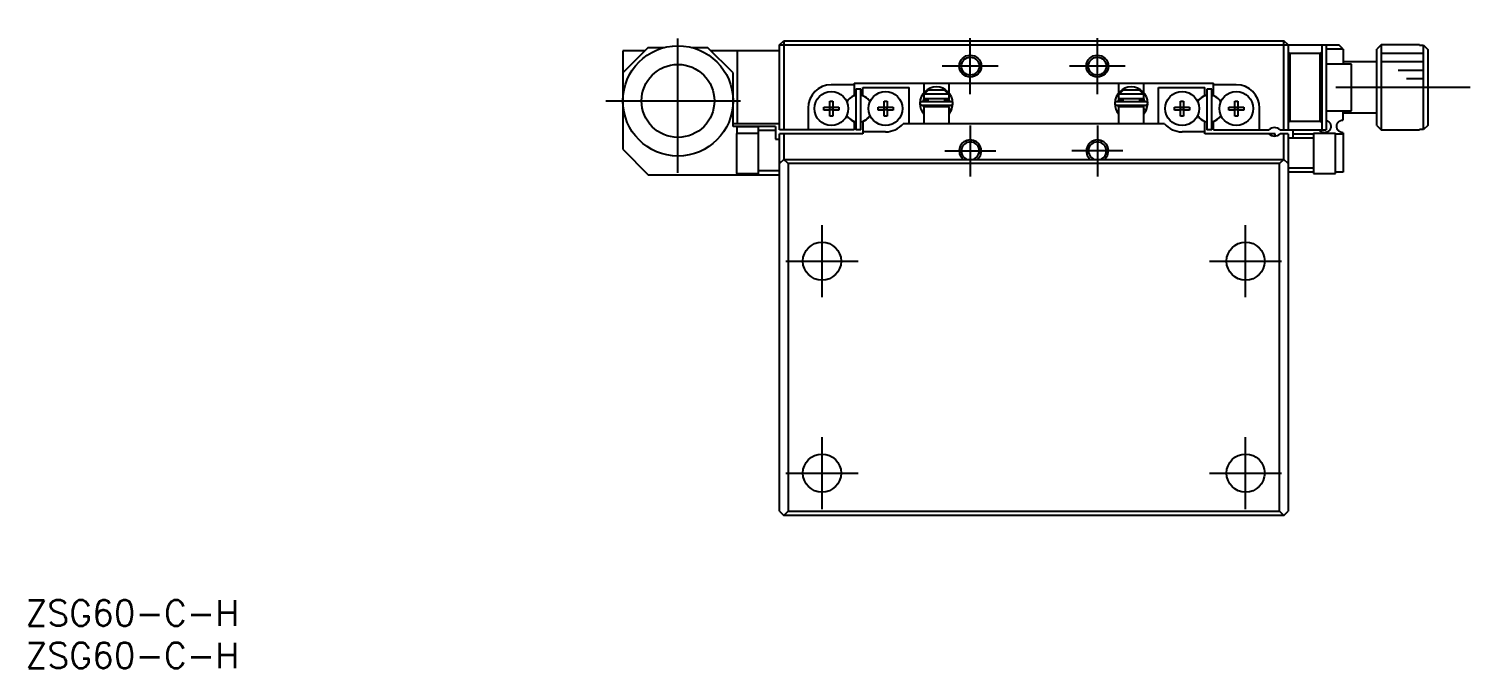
# Model space of a CAD drawing. Extents: x 0 to 346, y -8 to 238.
# Drawn here: x 0.4 to 170.5, y -8 to 67.4 of the extents above; entities that cross this region are included whole.
import ezdxf

# ---------------------------------------------------------------- set-up
doc = ezdxf.new("R2010")
doc.units = 0
doc.header["$LTSCALE"] = 0.5
doc.linetypes.add('CENTER', pattern=[50.8, 31.75, -6.35, 6.35, -6.35])
for name, color, linetype in [('MSM_CENTER', 1, 'CENTER'), ('MSM_CONTINUOUS', 7, 'CONTINUOUS'), ('MSM_NARROW', 5, 'CONTINUOUS'), ('MSM_PART_NUMBER', 7, 'CONTINUOUS')]:
    doc.layers.add(name, color=color, linetype=linetype)
doc.styles.get("Standard").update_dxf_attribs({"font": 'txt.shx', "height": 3, "bigfont": 'bigfont.shx'})

# ---------------------------------------------------------------- blocks, each defined once
blk = doc.blocks.new('*U2')
at = {"layer": 'MSM_PART_NUMBER'}
blk.add_text('ZSG60-C-H', height=3, dxfattribs=at).set_placement((0, -3))
blk = doc.blocks.new('*U3')
at = {"layer": 'MSM_PART_NUMBER'}
blk.add_text('ZSG60-C-H', height=3, dxfattribs=at).set_placement((0, -8))

msp = doc.modelspace()

# ---------------------------------------------------------------- linework, layer by layer
at = {"layer": 'MSM_CENTER'}
for p, q in [((77, 50.400001), (77, 67.399999)), ((111.499999, 59.7), (111.499999, 66.3)), ((126.5, 59.7), (126.5, 66.3)), ((114.799999, 63.000001), (108.199999, 63.000001)), ((129.8, 63.000001), (123.2, 63.000001)), ((170.5, 60.5), (154.5, 60.5)), ((68.500001, 58.9), (85.499999, 58.9)), ((111.5, 56.000002), (111.5, 49.999998)), ((126.5, 56.000002), (126.5, 49.999998)), ((108.499999, 53), (114.500001, 53)), ((129.500001, 53), (123.499999, 53)), ((94, 35.75), (94, 44.25)), ((144, 35.75), (144, 44.25)), ((89.75, 40), (98.25, 40)), ((139.75, 40), (148.25, 40)), ((94, 10.75), (94, 19.25)), ((144, 10.75), (144, 19.25)), ((89.75, 15), (98.25, 15)), ((139.75, 15), (148.25, 15))]:
    msp.add_line(p, q, dxfattribs=at)
at = {"layer": 'MSM_CONTINUOUS'}
for p, q in [((73.5, 65.2), (70.5, 62.2)), ((73.1, 64.8), (70.5, 64.8)), ((70.5, 64.8), (70.5, 53.2)), ((73.5, 65.2), (75.400004, 65.2)), ((78.599996, 65.2), (80.5, 65.2)), ((83.5, 62.2), (80.5, 65.2)), ((89, 64.8), (80.9, 64.8)), ((84, 64.8), (84, 56.2)), ((89, 65.5), (89.5, 66)), ((89, 55.5), (89, 65.5)), ((89, 65.5), (155, 65.5)), ((89.5, 66), (89.5, 55.5)), ((89.5, 66), (148.5, 66)), ((148.5, 55.5), (148.5, 66)), ((149, 65.5), (148.5, 66)), ((149, 65.5), (149, 55.5)), ((149, 64.7), (149.2, 64.5)), ((152.8, 64.5), (153, 64.7)), ((153, 65.5), (153, 55.5)), ((153.5, 65.5), (153.5, 55.5)), ((155.5, 65), (153.5, 65)), ((155.5, 65), (155, 65.5)), ((155.5, 65), (155.5, 63.25)), ((160, 65.5), (159.5, 65)), ((159.5, 56), (159.5, 65)), ((160, 65.5), (160, 55.5)), ((164.5, 65.5), (160, 65.5)), ((164.5, 65.5), (164.5, 65.483974)), ((164.5, 65.483974), (165, 65.483974)), ((165, 55.516026), (165, 65.483974)), ((165, 65.483974), (165.5, 64.982187)), ((165.5, 64.982187), (165.5, 56.017813)), ((149.2, 64.5), (149.2, 56.5)), ((152.8, 64.5), (149.2, 64.5)), ((152.8, 56.5), (152.8, 64.5)), ((156.5, 63.25), (153.5, 63.25)), ((159.5, 63.5), (155.5, 63.5)), ((156.5, 57.75), (156.5, 63.25)), ((83.5, 55.9), (83.5, 62.2)), ((97.8, 60.8), (95.1, 60.8)), ((97.8, 59.550806), (97.539905, 59.40064)), ((97.8, 61), (140.2, 61)), ((97.8, 61), (97.8, 59.550806)), ((98, 60.3), (98, 55.5)), ((98.6, 60.3), (98, 60.3)), ((98.6, 55.5), (98.6, 60.3)), ((98.8, 59.550806), (98.8, 60.5)), ((98.8, 60.5), (104.3, 60.5)), ((98.8, 59.550806), (99.060095, 59.40064)), ((104.3, 56.2), (104.3, 60.5)), ((106, 61), (106, 59.836425)), ((109, 59.7), (106, 59.7)), ((106, 59.7), (106, 59.2)), ((106.057999, 59.7), (106.587145, 60.2)), ((106.5799, 60.2), (108.4201, 60.2)), ((108.4201, 60.2), (108.949247, 59.7)), ((109, 59.836569), (109, 61)), ((109, 59.836059), (109, 59.836174)), ((109, 59.2), (109, 59.7)), ((129, 61), (129, 59.836425)), ((132, 59.7), (129, 59.7)), ((129, 59.7), (129, 59.2)), ((129.057999, 59.7), (129.587145, 60.2)), ((129.5799, 60.2), (131.4201, 60.2)), ((131.4201, 60.2), (131.949247, 59.7)), ((132, 59.836569), (132, 61)), ((132, 59.836059), (132, 59.836174)), ((132, 59.2), (132, 59.7)), ((133.7, 56.2), (133.7, 60.5)), ((133.7, 60.5), (139.2, 60.5)), ((139.2, 59.550806), (138.939905, 59.40064)), ((139.2, 59.550806), (139.2, 60.5)), ((139.4, 60.3), (139.4, 55.5)), ((140, 60.3), (139.4, 60.3)), ((140, 55.5), (140, 60.3)), ((140.2, 59.550806), (140.2, 61)), ((142.9, 60.8), (140.2, 60.8)), ((140.2, 59.550806), (140.460095, 59.40064)), ((92.35, 58.05), (92.35, 55.5)), ((94.213639, 58.18), (94.92, 58.18)), ((94.213639, 57.82), (94.213639, 58.18)), ((94.92, 58.886361), (95.28, 58.886361)), ((94.92, 58.18), (94.92, 58.886361)), ((94.930372, 58.169628), (94.92, 58.18)), ((94.930372, 58.169628), (95.269628, 58.169628)), ((94.930372, 57.830372), (94.930372, 58.169628)), ((95.269628, 58.169628), (95.28, 58.18)), ((95.269628, 58.169628), (95.269628, 57.830372)), ((95.28, 58.886361), (95.28, 58.18)), ((95.28, 58.18), (95.986361, 58.18)), ((95.986361, 58.18), (95.986361, 57.82)), ((100.613639, 57.82), (100.613639, 58.18)), ((100.613639, 58.18), (101.32, 58.18)), ((101.32, 58.886361), (101.68, 58.886361)), ((101.32, 58.18), (101.32, 58.886361)), ((101.330372, 58.169628), (101.32, 58.18)), ((101.330372, 58.169628), (101.669628, 58.169628)), ((101.330372, 57.830372), (101.330372, 58.169628)), ((101.669628, 58.169628), (101.68, 58.18)), ((101.669628, 58.169628), (101.669628, 57.830372)), ((101.68, 58.886361), (101.68, 58.18)), ((101.68, 58.18), (102.386361, 58.18)), ((102.386361, 58.18), (102.386361, 57.82)), ((105.689561, 57.894257), (105.689862, 57.893329)), ((105.689862, 57.893329), (105.690327, 57.8919)), ((105.690327, 57.8919), (105.690755, 57.890596)), ((105.690755, 57.890596), (105.691057, 57.889681)), ((105.691057, 57.889681), (105.691465, 57.888451)), ((105.691465, 57.888451), (105.691795, 57.887462)), ((105.691795, 57.887462), (105.692183, 57.886303)), ((105.692183, 57.886303), (105.692531, 57.885274)), ((105.692531, 57.885274), (105.693286, 57.883052)), ((105.693286, 57.883052), (105.693599, 57.88214)), ((105.693599, 57.88214), (105.695108, 57.877796)), ((105.695108, 57.877796), (105.695824, 57.875766)), ((105.695824, 57.875766), (105.696834, 57.872938)), ((105.696834, 57.872938), (105.71156, 57.835469)), ((105.711775, 57.839288), (105.711275, 57.83682)), ((109.25, 58.795), (105.75, 58.795)), ((105.75, 58.405), (109.25, 58.405)), ((105.9966, 58.199834), (105.956311, 58.404958)), ((105.956634, 58.795055), (106.064446, 59.200161)), ((105.999717, 58.188355), (105.9966, 58.199834)), ((106, 59.2), (109, 59.2)), ((106, 59.011837), (106, 59.011686)), ((106, 59.011468), (106, 59.011073)), ((106, 59.011061), (106, 59.010858)), ((106, 59.01073), (106, 59.010423)), ((106, 59.010287), (106, 59)), ((106, 59), (106.5, 59)), ((109, 58.2), (106, 58.2)), ((106, 58.2), (106, 56.2)), ((106.062173, 58.200025), (106.065707, 58.209841)), ((106.065707, 58.209841), (106.07142, 58.223799)), ((106.07142, 58.223799), (106.077833, 58.237448)), ((106.077833, 58.237448), (106.084926, 58.250754)), ((106.084926, 58.250754), (106.09268, 58.263683)), ((106.09268, 58.263683), (106.101074, 58.276203)), ((106.101074, 58.276203), (106.110083, 58.288284)), ((106.110083, 58.288284), (106.119684, 58.299897)), ((106.119684, 58.299897), (106.129851, 58.311014)), ((106.129851, 58.311014), (106.140556, 58.321609)), ((106.140556, 58.321609), (106.151771, 58.331657)), ((106.151771, 58.331657), (106.163468, 58.341136)), ((106.163468, 58.341136), (106.175617, 58.350023)), ((106.175617, 58.350023), (106.188186, 58.3583)), ((106.188186, 58.3583), (106.201143, 58.365948)), ((106.201143, 58.365948), (106.214458, 58.37295)), ((106.214458, 58.37295), (106.228097, 58.379291)), ((106.228097, 58.379291), (106.242026, 58.384957)), ((106.242026, 58.384957), (106.256213, 58.389937)), ((106.256213, 58.389937), (106.270622, 58.39422)), ((106.270622, 58.39422), (106.285221, 58.397798)), ((106.285221, 58.397798), (106.299973, 58.400662)), ((106.299973, 58.400662), (106.314844, 58.402807)), ((106.314844, 58.402807), (106.3298, 58.404229)), ((106.3298, 58.404229), (106.344804, 58.404924)), ((106.344804, 58.404924), (106.351499, 58.405)), ((106.5, 59.2), (106.5, 58.795)), ((106.5, 58.405), (106.5, 58.2)), ((108.5, 58.795), (108.5, 59.2)), ((108.5, 59), (109, 59)), ((108.5, 58.2), (108.5, 58.405)), ((108.648501, 58.405), (108.662726, 58.404666)), ((108.662726, 58.404666), (108.677706, 58.403606)), ((108.677706, 58.403606), (108.692615, 58.401823)), ((108.692615, 58.401823), (108.707419, 58.399319)), ((108.707419, 58.399319), (108.722082, 58.396102)), ((108.722082, 58.396102), (108.73657, 58.392178)), ((108.73657, 58.392178), (108.75085, 58.387555)), ((108.75085, 58.387555), (108.764887, 58.382244)), ((108.764887, 58.382244), (108.778647, 58.376257)), ((108.778647, 58.376257), (108.792099, 58.369606)), ((108.792099, 58.369606), (108.805209, 58.362306)), ((108.805209, 58.362306), (108.817947, 58.354372)), ((108.817947, 58.354372), (108.83028, 58.345824)), ((108.83028, 58.345824), (108.842179, 58.336679)), ((108.842179, 58.336679), (108.853614, 58.326957)), ((108.853614, 58.326957), (108.864555, 58.316681)), ((108.864555, 58.316681), (108.874976, 58.305874)), ((108.874976, 58.305874), (108.884849, 58.294561)), ((108.884849, 58.294561), (108.894147, 58.282768)), ((108.894147, 58.282768), (108.902848, 58.270522)), ((108.902848, 58.270522), (108.910926, 58.257853)), ((108.910926, 58.257853), (108.91836, 58.244791)), ((108.91836, 58.244791), (108.925129, 58.231366)), ((108.925129, 58.231366), (108.931214, 58.217614)), ((108.931214, 58.217614), (108.936597, 58.203566)), ((108.93522, 59.200155), (109.043682, 58.795023)), ((108.936597, 58.203566), (108.937829, 58.200021)), ((109.283663, 57.826812), (108.999976, 57.924958)), ((109, 59.011357), (109, 59.011672)), ((109, 59.011043), (109, 59.01115)), ((109, 59.010483), (109, 59.010919)), ((109, 59), (109, 59.010399)), ((109, 56.2), (109, 58.2)), ((109.01164, 57.929338), (109, 57.935488)), ((109.023893, 57.92308), (109.01164, 57.929338)), ((109.03668, 57.916753), (109.023893, 57.92308)), ((109.049923, 57.910397), (109.03668, 57.916753)), ((109.063538, 57.904052), (109.049923, 57.910397)), ((109.077439, 57.897756), (109.063538, 57.904052)), ((109.091539, 57.891551), (109.077439, 57.897756)), ((109.10575, 57.885475), (109.091539, 57.891551)), ((109.119982, 57.879566), (109.10575, 57.885475)), ((109.134145, 57.873862), (109.119982, 57.879566)), ((109.148151, 57.868397), (109.134145, 57.873862)), ((109.161913, 57.863207), (109.148151, 57.868397)), ((109.175342, 57.858324), (109.161913, 57.863207)), ((109.188356, 57.853779), (109.175342, 57.858324)), ((109.200872, 57.8496), (109.188356, 57.853779)), ((109.212811, 57.845813), (109.200872, 57.8496)), ((109.2241, 57.842443), (109.212811, 57.845813)), ((109.234666, 57.83951), (109.2241, 57.842443)), ((109.244443, 57.837033), (109.234666, 57.83951)), ((109.277317, 58.398889), (109.273625, 58.406547)), ((109.291245, 58.367542), (109.277317, 58.398889)), ((109.283429, 57.826299), (109.443656, 58.572411)), ((109.28844, 57.835469), (109.300494, 57.865636)), ((109.303587, 58.335551), (109.291245, 58.367542)), ((109.300494, 57.865636), (109.311653, 57.898055)), ((109.314314, 58.302996), (109.303587, 58.335551)), ((109.311653, 57.898055), (109.321176, 57.930982)), ((109.323399, 58.269957), (109.314314, 58.302996)), ((109.321176, 57.930982), (109.329039, 57.964334)), ((109.330822, 58.236513), (109.323399, 58.269957)), ((109.329039, 57.964334), (109.335224, 57.998028)), ((109.336564, 58.202746), (109.330822, 58.236513)), ((109.335224, 57.998028), (109.339716, 58.031983)), ((109.340611, 58.16874), (109.336564, 58.202746)), ((109.339716, 58.031983), (109.342506, 58.066115)), ((109.342953, 58.134577), (109.340611, 58.16874)), ((109.342506, 58.066115), (109.343585, 58.100341)), ((109.343585, 58.100341), (109.342953, 58.134577)), ((128.689561, 57.894257), (128.689862, 57.893329)), ((128.689862, 57.893329), (128.690327, 57.8919)), ((128.690327, 57.8919), (128.690755, 57.890596)), ((128.690755, 57.890596), (128.691057, 57.889681)), ((128.691057, 57.889681), (128.691465, 57.888451)), ((128.691465, 57.888451), (128.691795, 57.887462)), ((128.691795, 57.887462), (128.692183, 57.886303)), ((128.692183, 57.886303), (128.692531, 57.885274)), ((128.692531, 57.885274), (128.693286, 57.883052)), ((128.693286, 57.883052), (128.693599, 57.88214)), ((128.693599, 57.88214), (128.695108, 57.877796)), ((128.695108, 57.877796), (128.695824, 57.875766)), ((128.695824, 57.875766), (128.696834, 57.872938)), ((128.696834, 57.872938), (128.71156, 57.835469)), ((128.711775, 57.839288), (128.711275, 57.83682)), ((132.25, 58.795), (128.75, 58.795)), ((128.75, 58.405), (132.25, 58.405)), ((128.9966, 58.199834), (128.956311, 58.404958)), ((128.956634, 58.795055), (129.064446, 59.200161)), ((128.999717, 58.188355), (128.9966, 58.199834)), ((129, 59.2), (132, 59.2)), ((129, 59.011837), (129, 59.011686)), ((129, 59.011468), (129, 59.011073)), ((129, 59.011061), (129, 59.010858)), ((129, 59.01073), (129, 59.010423)), ((129, 59.010287), (129, 59)), ((129, 59), (129.5, 59)), ((132, 58.2), (129, 58.2)), ((129, 58.2), (129, 56.2)), ((129.062173, 58.200025), (129.065707, 58.209841)), ((129.065707, 58.209841), (129.07142, 58.223799)), ((129.07142, 58.223799), (129.077833, 58.237448)), ((129.077833, 58.237448), (129.084926, 58.250754)), ((129.084926, 58.250754), (129.09268, 58.263683)), ((129.09268, 58.263683), (129.101074, 58.276203)), ((129.101074, 58.276203), (129.110083, 58.288284)), ((129.110083, 58.288284), (129.119684, 58.299897)), ((129.119684, 58.299897), (129.129851, 58.311014)), ((129.129851, 58.311014), (129.140556, 58.321609)), ((129.140556, 58.321609), (129.151771, 58.331657)), ((129.151771, 58.331657), (129.163468, 58.341136)), ((129.163468, 58.341136), (129.175617, 58.350023)), ((129.175617, 58.350023), (129.188186, 58.3583)), ((129.188186, 58.3583), (129.201143, 58.365948)), ((129.201143, 58.365948), (129.214458, 58.37295)), ((129.214458, 58.37295), (129.228097, 58.379291)), ((129.228097, 58.379291), (129.242026, 58.384957)), ((129.242026, 58.384957), (129.256213, 58.389937)), ((129.256213, 58.389937), (129.270622, 58.39422)), ((129.270622, 58.39422), (129.285221, 58.397798)), ((129.285221, 58.397798), (129.299973, 58.400662)), ((129.299973, 58.400662), (129.314844, 58.402807)), ((129.314844, 58.402807), (129.3298, 58.404229)), ((129.3298, 58.404229), (129.344804, 58.404924)), ((129.344804, 58.404924), (129.351499, 58.405)), ((129.5, 59.2), (129.5, 58.795)), ((129.5, 58.405), (129.5, 58.2)), ((131.5, 58.795), (131.5, 59.2)), ((131.5, 59), (132, 59)), ((131.5, 58.2), (131.5, 58.405)), ((131.648501, 58.405), (131.662726, 58.404666)), ((131.662726, 58.404666), (131.677706, 58.403606)), ((131.677706, 58.403606), (131.692615, 58.401823)), ((131.692615, 58.401823), (131.707419, 58.399319)), ((131.707419, 58.399319), (131.722082, 58.396102)), ((131.722082, 58.396102), (131.73657, 58.392178)), ((131.73657, 58.392178), (131.75085, 58.387555)), ((131.75085, 58.387555), (131.764887, 58.382244)), ((131.764887, 58.382244), (131.778647, 58.376257)), ((131.778647, 58.376257), (131.792099, 58.369606)), ((131.792099, 58.369606), (131.805209, 58.362306)), ((131.805209, 58.362306), (131.817947, 58.354372)), ((131.817947, 58.354372), (131.83028, 58.345824)), ((131.83028, 58.345824), (131.842179, 58.336679)), ((131.842179, 58.336679), (131.853614, 58.326957)), ((131.853614, 58.326957), (131.864555, 58.316681)), ((131.864555, 58.316681), (131.874976, 58.305874)), ((131.874976, 58.305874), (131.884849, 58.294561)), ((131.884849, 58.294561), (131.894147, 58.282768)), ((131.894147, 58.282768), (131.902848, 58.270522)), ((131.902848, 58.270522), (131.910926, 58.257853)), ((131.910926, 58.257853), (131.91836, 58.244791)), ((131.91836, 58.244791), (131.925129, 58.231366)), ((131.925129, 58.231366), (131.931214, 58.217614)), ((131.931214, 58.217614), (131.936597, 58.203566)), ((131.93522, 59.200155), (132.043682, 58.795023)), ((131.936597, 58.203566), (131.937829, 58.200021)), ((132.282278, 57.825746), (131.999976, 57.924958)), ((132, 59.011357), (132, 59.011672)), ((132, 59.011043), (132, 59.01115)), ((132, 59.010483), (132, 59.010919)), ((132, 59), (132, 59.010399)), ((132, 56.2), (132, 58.2)), ((132.01164, 57.929338), (132, 57.935488)), ((132.023893, 57.92308), (132.01164, 57.929338)), ((132.03668, 57.916753), (132.023893, 57.92308)), ((132.049923, 57.910397), (132.03668, 57.916753)), ((132.063538, 57.904052), (132.049923, 57.910397)), ((132.077439, 57.897756), (132.063538, 57.904052)), ((132.091539, 57.891551), (132.077439, 57.897756)), ((132.10575, 57.885475), (132.091539, 57.891551)), ((132.119982, 57.879566), (132.10575, 57.885475)), ((132.134145, 57.873862), (132.119982, 57.879566)), ((132.148151, 57.868397), (132.134145, 57.873862)), ((132.161913, 57.863207), (132.148151, 57.868397)), ((132.175342, 57.858324), (132.161913, 57.863207)), ((132.188356, 57.853779), (132.175342, 57.858324)), ((132.200872, 57.8496), (132.188356, 57.853779)), ((132.212811, 57.845813), (132.200872, 57.8496)), ((132.2241, 57.842443), (132.212811, 57.845813)), ((132.234666, 57.83951), (132.2241, 57.842443)), ((132.244443, 57.837033), (132.234666, 57.83951)), ((132.277317, 58.398889), (132.273625, 58.406547)), ((132.291245, 58.367542), (132.277317, 58.398889)), ((132.28844, 57.835469), (132.300494, 57.865636)), ((132.303587, 58.335551), (132.291245, 58.367542)), ((132.300494, 57.865636), (132.311653, 57.898055)), ((132.314314, 58.302996), (132.303587, 58.335551)), ((132.307695, 57.884948), (132.443656, 58.572411)), ((132.311653, 57.898055), (132.321176, 57.930982)), ((132.323399, 58.269957), (132.314314, 58.302996)), ((132.321176, 57.930982), (132.329039, 57.964334)), ((132.330822, 58.236513), (132.323399, 58.269957)), ((132.329039, 57.964334), (132.335224, 57.998028)), ((132.336564, 58.202746), (132.330822, 58.236513)), ((132.335224, 57.998028), (132.339716, 58.031983)), ((132.340611, 58.16874), (132.336564, 58.202746)), ((132.339716, 58.031983), (132.342506, 58.066115)), ((132.342953, 58.134577), (132.340611, 58.16874)), ((132.342506, 58.066115), (132.343585, 58.100341)), ((132.343585, 58.100341), (132.342953, 58.134577)), ((135.613639, 57.82), (135.613639, 58.18)), ((135.613639, 58.18), (136.32, 58.18)), ((136.32, 58.886361), (136.68, 58.886361)), ((136.32, 58.18), (136.32, 58.886361)), ((136.330372, 58.169628), (136.32, 58.18)), ((136.330372, 57.830372), (136.330372, 58.169628)), ((136.330372, 58.169628), (136.669628, 58.169628)), ((136.669628, 58.169628), (136.68, 58.18)), ((136.669628, 58.169628), (136.669628, 57.830372)), ((136.68, 58.886361), (136.68, 58.18)), ((136.68, 58.18), (137.386361, 58.18)), ((137.386361, 58.18), (137.386361, 57.82)), ((142.013639, 57.82), (142.013639, 58.18)), ((142.013639, 58.18), (142.72, 58.18)), ((142.72, 58.886361), (143.08, 58.886361)), ((142.72, 58.18), (142.72, 58.886361)), ((142.730372, 58.169628), (142.72, 58.18)), ((142.730372, 58.169628), (143.069628, 58.169628)), ((142.730372, 57.830372), (142.730372, 58.169628)), ((143.069628, 58.169628), (143.08, 58.18)), ((143.069628, 58.169628), (143.069628, 57.830372)), ((143.08, 58.886361), (143.08, 58.18)), ((143.08, 58.18), (143.786361, 58.18)), ((143.786361, 58.18), (143.786361, 57.82)), ((145.65, 55.5), (145.65, 58.05)), ((89, 56.2), (83.5, 56.2)), ((94.92, 57.82), (94.213639, 57.82)), ((94.930372, 57.830372), (94.92, 57.82)), ((94.92, 57.113639), (94.92, 57.82)), ((95.28, 57.113639), (94.92, 57.113639)), ((95.269628, 57.830372), (94.930372, 57.830372)), ((95.269628, 57.830372), (95.28, 57.82)), ((95.986361, 57.82), (95.28, 57.82)), ((95.28, 57.82), (95.28, 57.113639)), ((97.539905, 56.59936), (97.8, 56.449194)), ((97.8, 56.449194), (97.8, 55.5)), ((99.060095, 56.59936), (98.8, 56.449194)), ((98.8, 56.449194), (98.8, 55)), ((101.32, 57.82), (100.613639, 57.82)), ((101.330372, 57.830372), (101.32, 57.82)), ((101.32, 57.113639), (101.32, 57.82)), ((101.68, 57.113639), (101.32, 57.113639)), ((101.669628, 57.830372), (101.330372, 57.830372)), ((101.669628, 57.830372), (101.68, 57.82)), ((101.68, 57.82), (101.68, 57.113639)), ((102.386361, 57.82), (101.68, 57.82)), ((134.420938, 56.2), (103.579062, 56.2)), ((105.711275, 57.83682), (105.712039, 57.83714)), ((105.71156, 57.835469), (105.711275, 57.83682)), ((105.711983, 57.83474), (105.71156, 57.835469)), ((109.000123, 57.363969), (109.287581, 57.835914)), ((109.25337, 57.835028), (109.244443, 57.837033)), ((109.261391, 57.833507), (109.25337, 57.835028)), ((109.268456, 57.832479), (109.261391, 57.833507)), ((109.27452, 57.831951), (109.268456, 57.832479)), ((109.279545, 57.831927), (109.27452, 57.831951)), ((109.274764, 57.806607), (109.283429, 57.826299)), ((109.283499, 57.832406), (109.279545, 57.831927)), ((109.286358, 57.833386), (109.283499, 57.832406)), ((109.288104, 57.83486), (109.286358, 57.833386)), ((109.288725, 57.83682), (109.288104, 57.83486)), ((128.711275, 57.83682), (128.712039, 57.83714)), ((128.71156, 57.835469), (128.711275, 57.83682)), ((128.711983, 57.83474), (128.71156, 57.835469)), ((132.000123, 57.363969), (132.287581, 57.835914)), ((132.25337, 57.835028), (132.244443, 57.837033)), ((132.261391, 57.833507), (132.25337, 57.835028)), ((132.268456, 57.832479), (132.261391, 57.833507)), ((132.27452, 57.831951), (132.268456, 57.832479)), ((132.279545, 57.831927), (132.27452, 57.831951)), ((132.283499, 57.832406), (132.279545, 57.831927)), ((132.283663, 57.826812), (132.282278, 57.825746)), ((132.286358, 57.833386), (132.283499, 57.832406)), ((132.288104, 57.83486), (132.286358, 57.833386)), ((132.288725, 57.83682), (132.288104, 57.83486)), ((136.32, 57.82), (135.613639, 57.82)), ((136.330372, 57.830372), (136.32, 57.82)), ((136.32, 57.113639), (136.32, 57.82)), ((136.68, 57.113639), (136.32, 57.113639)), ((136.669628, 57.830372), (136.330372, 57.830372)), ((136.669628, 57.830372), (136.68, 57.82)), ((137.386361, 57.82), (136.68, 57.82)), ((136.68, 57.82), (136.68, 57.113639)), ((138.939905, 56.59936), (139.2, 56.449194)), ((139.2, 55), (139.2, 56.449194)), ((140.460095, 56.59936), (140.2, 56.449194)), ((140.2, 55.5), (140.2, 56.449194)), ((142.72, 57.82), (142.013639, 57.82)), ((142.730372, 57.830372), (142.72, 57.82)), ((142.72, 57.113639), (142.72, 57.82)), ((143.08, 57.113639), (142.72, 57.113639)), ((143.069628, 57.830372), (142.730372, 57.830372)), ((143.069628, 57.830372), (143.08, 57.82)), ((143.786361, 57.82), (143.08, 57.82)), ((143.08, 57.82), (143.08, 57.113639)), ((149.2, 56.5), (149, 56.3)), ((149.2, 56.5), (152.8, 56.5)), ((153, 56.3), (152.8, 56.5)), ((153.5, 57.75), (156.5, 57.75)), ((153.5, 56.622842), (153.528027, 56.614492)), ((153.528027, 56.614492), (153.555646, 56.60508)), ((153.555646, 56.60508), (153.582783, 56.594643)), ((153.582783, 56.594643), (153.609364, 56.583223)), ((153.609364, 56.583223), (153.636158, 56.570442)), ((153.636158, 56.570442), (153.662319, 56.556671)), ((153.662319, 56.556671), (153.687781, 56.541967)), ((153.687781, 56.541967), (153.712478, 56.526388)), ((153.712478, 56.526388), (153.735677, 56.510477)), ((153.735677, 56.510477), (153.758134, 56.493808)), ((153.758134, 56.493808), (153.779805, 56.476441)), ((153.779805, 56.476441), (153.800649, 56.458436)), ((153.800649, 56.458436), (153.827814, 56.43283)), ((153.827814, 56.43283), (153.853405, 56.4062)), ((153.853405, 56.4062), (153.87736, 56.378702)), ((153.87736, 56.378702), (153.900589, 56.349192)), ((153.900589, 56.349192), (153.922064, 56.318913)), ((153.922064, 56.318913), (153.941779, 56.288017)), ((153.941779, 56.288017), (153.959731, 56.256658)), ((153.959731, 56.256658), (153.975916, 56.224989)), ((153.975916, 56.224989), (153.99033, 56.193163)), ((153.99033, 56.193163), (154.00377, 56.159239)), ((154.00377, 56.159239), (154.015376, 56.125235)), ((154.781617, 56.115431), (154.796527, 56.160051)), ((154.796527, 56.160051), (154.811141, 56.196596)), ((154.811141, 56.196596), (154.827969, 56.232973)), ((154.827969, 56.232973), (154.847045, 56.268984)), ((154.847045, 56.268984), (154.86331, 56.296385)), ((154.86331, 56.296385), (154.880974, 56.323436)), ((154.880974, 56.323436), (154.900023, 56.350026)), ((154.900023, 56.350026), (154.920445, 56.376042)), ((154.920445, 56.376042), (154.941712, 56.400807)), ((154.941712, 56.400807), (154.964311, 56.424906)), ((154.964311, 56.424906), (154.988195, 56.448224)), ((154.988195, 56.448224), (155.013316, 56.470647)), ((155.013316, 56.470647), (155.040743, 56.492936)), ((155.040743, 56.492936), (155.06949, 56.514121)), ((155.06949, 56.514121), (155.099458, 56.53408)), ((155.099458, 56.53408), (155.130548, 56.55269)), ((155.130548, 56.55269), (155.157063, 56.567)), ((155.157063, 56.567), (155.184303, 56.580314)), ((155.184303, 56.580314), (155.212192, 56.592576)), ((155.212192, 56.592576), (155.24065, 56.603731)), ((155.24065, 56.603731), (155.270671, 56.614074)), ((155.270671, 56.614074), (155.301245, 56.623177)), ((155.301245, 56.623177), (155.33227, 56.630999)), ((155.33227, 56.630999), (155.363642, 56.6375)), ((155.363642, 56.6375), (155.397397, 56.642943)), ((155.397397, 56.642943), (155.431464, 56.646852)), ((155.431464, 56.646852), (155.465709, 56.64921)), ((155.465709, 56.64921), (155.5, 56.65)), ((155.5, 56.65), (155.5, 57.75)), ((155.5, 57.5), (159.5, 57.5)), ((88.5, 55.9), (83.5, 55.9)), ((83.9, 55.05), (83.9, 50.35)), ((86.5, 55.05), (83.9, 55.05)), ((84, 55.05), (84, 55.9)), ((86.5, 55.859736), (84, 55.859736)), ((86.5, 50.2), (86.5, 55.9)), ((88.5, 55.4), (86.5, 55.4)), ((88.5, 55.9), (88.5, 54.4)), ((97.8, 55.5), (89, 55.5)), ((98.8, 55), (89, 55)), ((89, 10.5), (89, 55)), ((89.5, 55), (89.5, 52)), ((98.6, 55.5), (98, 55.5)), ((101.5, 55.25), (98.8, 55.25)), ((139.2, 55.25), (136.5, 55.25)), ((147.5, 55), (139.2, 55)), ((140, 55.5), (139.4, 55.5)), ((140.2, 55.5), (146.738562, 55.5)), ((147.5, 54.755013), (147.5, 55)), ((148.061438, 55.5), (153.5, 55.5)), ((149, 55), (148.061438, 55)), ((148.5, 52), (148.5, 55)), ((149, 55), (149, 10.5)), ((152, 54.5), (149, 54.5)), ((149.6, 54.5), (149.6, 55.5)), ((149.6, 55), (152, 55)), ((152, 55.05), (152, 50.35)), ((154.6, 55.05), (152, 55.05)), ((152.670414, 55.492395), (152.665674, 55.499838)), ((152.699177, 55.451087), (152.670414, 55.492395)), ((152.730484, 55.411992), (152.699177, 55.451087)), ((152.763326, 55.376062), (152.730484, 55.411992)), ((152.798624, 55.342169), (152.763326, 55.376062)), ((152.836473, 55.310361), (152.798624, 55.342169)), ((152.876971, 55.280689), (152.836473, 55.310361)), ((152.907194, 55.261019), (152.876971, 55.280689)), ((152.939059, 55.242377), (152.907194, 55.261019)), ((152.972826, 55.224886), (152.939059, 55.242377)), ((153.008758, 55.208668), (152.972826, 55.224886)), ((153.047118, 55.193844), (153.008758, 55.208668)), ((153.088166, 55.180538), (153.047118, 55.193844)), ((153.104979, 55.175798), (153.088166, 55.180538)), ((153.122387, 55.171333), (153.104979, 55.175798)), ((153.140383, 55.16718), (153.122387, 55.171333)), ((153.158964, 55.163378), (153.140383, 55.16718)), ((153.178126, 55.159968), (153.158964, 55.163378)), ((153.197864, 55.156987), (153.178126, 55.159968)), ((153.210507, 55.155361), (153.197864, 55.156987)), ((153.223411, 55.153928), (153.210507, 55.155361)), ((153.236533, 55.1527), (153.223411, 55.153928)), ((153.249828, 55.151688), (153.236533, 55.1527)), ((153.263254, 55.150904), (153.249828, 55.151688)), ((153.276766, 55.15036), (153.263254, 55.150904)), ((153.288736, 55.150086), (153.276766, 55.15036)), ((153.300751, 55.150002), (153.288736, 55.150086)), ((153.312765, 55.15011), (153.300751, 55.150002)), ((153.324729, 55.150408), (153.312765, 55.15011)), ((153.336192, 55.150874), (153.324729, 55.150408)), ((153.347584, 55.151512), (153.336192, 55.150874)), ((153.358872, 55.152315), (153.347584, 55.151512)), ((153.370024, 55.153276), (153.358872, 55.152315)), ((153.384734, 55.154803), (153.370024, 55.153276)), ((153.39919, 55.156592), (153.384734, 55.154803)), ((153.41337, 55.158623), (153.39919, 55.156592)), ((153.427251, 55.160878), (153.41337, 55.158623)), ((153.440808, 55.163338), (153.427251, 55.160878)), ((153.45402, 55.165985), (153.440808, 55.163338)), ((153.483053, 55.172663), (153.45402, 55.165985)), ((153.51069, 55.180154), (153.483053, 55.172663)), ((153.537022, 55.188379), (153.51069, 55.180154)), ((153.562141, 55.197258), (153.537022, 55.188379)), ((153.586138, 55.206711), (153.562141, 55.197258)), ((153.609104, 55.216659), (153.586138, 55.206711)), ((153.652217, 55.23783), (153.609104, 55.216659)), ((153.692429, 55.260841), (153.652217, 55.23783)), ((153.730084, 55.285567), (153.692429, 55.260841)), ((153.771921, 55.317055), (153.730084, 55.285567)), ((153.810904, 55.350876), (153.771921, 55.317055)), ((153.847121, 55.386978), (153.810904, 55.350876)), ((153.880661, 55.425307), (153.847121, 55.386978)), ((153.91077, 55.464719), (153.880661, 55.425307)), ((153.93837, 55.506298), (153.91077, 55.464719)), ((153.963331, 55.549997), (153.93837, 55.506298)), ((153.985526, 55.595773), (153.963331, 55.549997)), ((154.005524, 55.645564), (153.985526, 55.595773)), ((154.022178, 55.69761), (154.005524, 55.645564)), ((154.015376, 56.125235), (154.025196, 56.091276)), ((154.035209, 55.751786), (154.022178, 55.69761)), ((154.025196, 56.091276), (154.033279, 56.057485)), ((154.033279, 56.057485), (154.041663, 56.011507)), ((154.042275, 55.79264), (154.035209, 55.751786)), ((154.041663, 56.011507), (154.047083, 55.966066)), ((154.047142, 55.834593), (154.042275, 55.79264)), ((154.047083, 55.966066), (154.049696, 55.921364)), ((154.049663, 55.877537), (154.047142, 55.834593)), ((154.049696, 55.921364), (154.049663, 55.877537)), ((154.6, 50.35), (154.6, 55.05)), ((154.6, 55), (155.5, 55)), ((154.750006, 55.896889), (154.751044, 55.939302)), ((154.751569, 55.851504), (154.750006, 55.896889)), ((154.751044, 55.939302), (154.754591, 55.982569)), ((154.755772, 55.807129), (154.751569, 55.851504)), ((154.754591, 55.982569), (154.760781, 56.026484)), ((154.762459, 55.763864), (154.755772, 55.807129)), ((154.760781, 56.026484), (154.769745, 56.07084)), ((154.771476, 55.72181), (154.762459, 55.763864)), ((154.769745, 56.07084), (154.781617, 56.115431)), ((154.782666, 55.681068), (154.771476, 55.72181)), ((154.798892, 55.63363), (154.782666, 55.681068)), ((154.817944, 55.588055), (154.798892, 55.63363)), ((154.839654, 55.544405), (154.817944, 55.588055)), ((154.863851, 55.502741), (154.839654, 55.544405)), ((154.898604, 55.451849), (154.863851, 55.502741)), ((154.93725, 55.404189), (154.898604, 55.451849)), ((154.979698, 55.359828), (154.93725, 55.404189)), ((155.013141, 55.329473), (154.979698, 55.359828)), ((155.048786, 55.300862), (155.013141, 55.329473)), ((155.086804, 55.274058), (155.048786, 55.300862)), ((155.127367, 55.24912), (155.086804, 55.274058)), ((155.152451, 55.235357), (155.127367, 55.24912)), ((155.178678, 55.222239), (155.152451, 55.235357)), ((155.20619, 55.209844), (155.178678, 55.222239)), ((155.23513, 55.198247), (155.20619, 55.209844)), ((155.265641, 55.187524), (155.23513, 55.198247)), ((155.297867, 55.177752), (155.265641, 55.187524)), ((155.31448, 55.173307), (155.297867, 55.177752)), ((155.331674, 55.169134), (155.31448, 55.173307)), ((155.349438, 55.165268), (155.331674, 55.169134)), ((155.36776, 55.161751), (155.349438, 55.165268)), ((155.386628, 55.158618), (155.36776, 55.161751)), ((155.406031, 55.15591), (155.386628, 55.158618)), ((155.417528, 55.154549), (155.406031, 55.15591)), ((155.42921, 55.153349), (155.417528, 55.154549)), ((155.441048, 55.152321), (155.42921, 55.153349)), ((155.453015, 55.151473), (155.441048, 55.152321)), ((155.464655, 55.150834), (155.453015, 55.151473)), ((155.476393, 55.150373), (155.464655, 55.150834)), ((155.488189, 55.150094), (155.476393, 55.150373)), ((155.5, 55.15), (155.488189, 55.150094)), ((155.5, 55.15), (155.5, 50.5)), ((159.5, 56), (160, 55.5)), ((160, 55.5), (164.5, 55.5)), ((164.5, 55.516026), (164.5, 55.5)), ((165, 55.516026), (164.5, 55.516026)), ((165.5, 56.017813), (165, 55.516026)), ((70.5, 53.2), (73.5, 50.2)), ((88.5, 54.4), (89, 54.4)), ((89.5, 52), (89, 51.5)), ((90, 51.5), (89.5, 52)), ((89.5, 52), (148.5, 52)), ((148, 51.5), (90, 51.5)), ((90, 51.5), (90, 10.5)), ((148.5, 52), (148, 51.5)), ((148, 10.5), (148, 51.5)), ((149, 51.5), (148.5, 52)), ((73.5, 50.2), (89, 50.2)), ((83.9, 50.35), (86.5, 50.35)), ((84, 50.2), (84, 50.35)), ((84, 50.269179), (86.5, 50.269179)), ((86.5, 50.7), (89, 50.7)), ((149, 51), (152, 51)), ((152, 50.5), (149, 50.5)), ((152, 50.35), (154.6, 50.35)), ((155.5, 50.5), (154.6, 50.5)), ((89, 10.5), (89.5, 10)), ((89.5, 10), (90, 10.5)), ((90, 10.5), (148, 10.5)), ((148, 10.5), (148.5, 10)), ((148.5, 10), (149, 10.5)), ((148.5, 10), (89.5, 10))]:
    msp.add_line(p, q, dxfattribs=at)
for centre, radius in [((77, 58.9), 6.499999), ((77, 58.9), 4.3), ((111.499999, 63.000001), 1.0565), ((126.5, 63.000001), 1.0565), ((95.1, 58), 2), ((101.5, 58), 2), ((136.5, 58), 2), ((142.9, 58), 2), ((94, 40), 2.25), ((144, 40), 2.25), ((94, 15), 2.25), ((144, 15), 2.25)]:
    msp.add_circle(centre, radius, dxfattribs=at)
for centre, radius, start, end in [((95.1, 58.05), 2.75, 90, 180), ((98.299999, 58), 1.5875, 100.893016, 149.56673631), ((98.299999, 58), 1.5875, 30.433182, 79.10690768), ((107.500045, 58.600049), 1.943868, 0.672315, 179.257985), ((130.500045, 58.600049), 1.943868, 0.672315, 179.257985), ((139.699999, 58), 1.5875, 100.893016, 149.56673631), ((139.699999, 58), 1.5875, 30.433182, 79.10690768), ((142.9, 58.05), 2.75, 0, 90), ((98.414905, 57.885095), 1.75, 120, 148.11847089), ((98.185095, 57.885095), 1.75, 31.881533, 60.00002571), ((105.75, 58.6), 0.195, 90, 270), ((107.505072, 58.601713), 1.94898, 180.774434, 219.429122), ((109.25, 58.6), 0.195, 270, 90), ((128.75, 58.6), 0.195, 90, 270), ((130.505072, 58.601713), 1.94898, 180.774434, 219.429122), ((132.25, 58.6), 0.195, 270, 90), ((139.814905, 57.885095), 1.75, 120, 148.11847089), ((139.585095, 57.885095), 1.75, 31.881533, 60.00002571), ((98.414905, 58.114905), 1.75, 211.881533, 239.99998827), ((98.299999, 58), 1.5875, 210.433263, 259.10698482), ((98.299999, 58), 1.5875, 280.89309, 329.56681345), ((98.185095, 58.114905), 1.75, 300, 328.11849073), ((101.5, 58), 2.75, 270, 319.114807), ((136.5, 58), 2.75, 220.885193, 270), ((139.814905, 58.114905), 1.75, 211.881533, 239.99998827), ((139.699999, 58), 1.5875, 210.433263, 259.10698482), ((139.699999, 58), 1.5875, 280.89309, 329.56681345), ((139.585095, 58.114905), 1.75, 300, 328.11849073), ((147.4, 54.75), 1, 48.590378, 131.409622), ((147.4, 55.75), 1, 228.590378, 311.409622), ((111.5, 53), 1.0565, 288.82277944, 251.17722056), ((126.5, 53), 1.0565, 288.82277944, 251.17722056)]:
    msp.add_arc(centre, radius, start, end, dxfattribs=at)
at = {"layer": 'MSM_NARROW'}
for p, q in [((165, 64.5), (160, 64.5)), ((165, 63.5), (160, 63.5)), ((165, 62.5), (162, 62.5)), ((165, 61.5), (163, 61.5))]:
    msp.add_line(p, q, dxfattribs=at)
for centre in [(111.499999, 63.000001), (126.5, 63.000001)]:
    msp.add_circle(centre, 1.3, dxfattribs=at)
for centre in [(111.5, 53), (126.5, 53)]:
    msp.add_arc(centre, 1.3, 309.71517172, 230.28482828, dxfattribs=at)

# ---------------------------------------------------------------- block references
at = {"layer": 'MSM_CONTINUOUS'}
for name in ['*U2', '*U3']:
    msp.add_blockref(name, (0, 0), dxfattribs=at)

doc.saveas('drawing.dxf')
